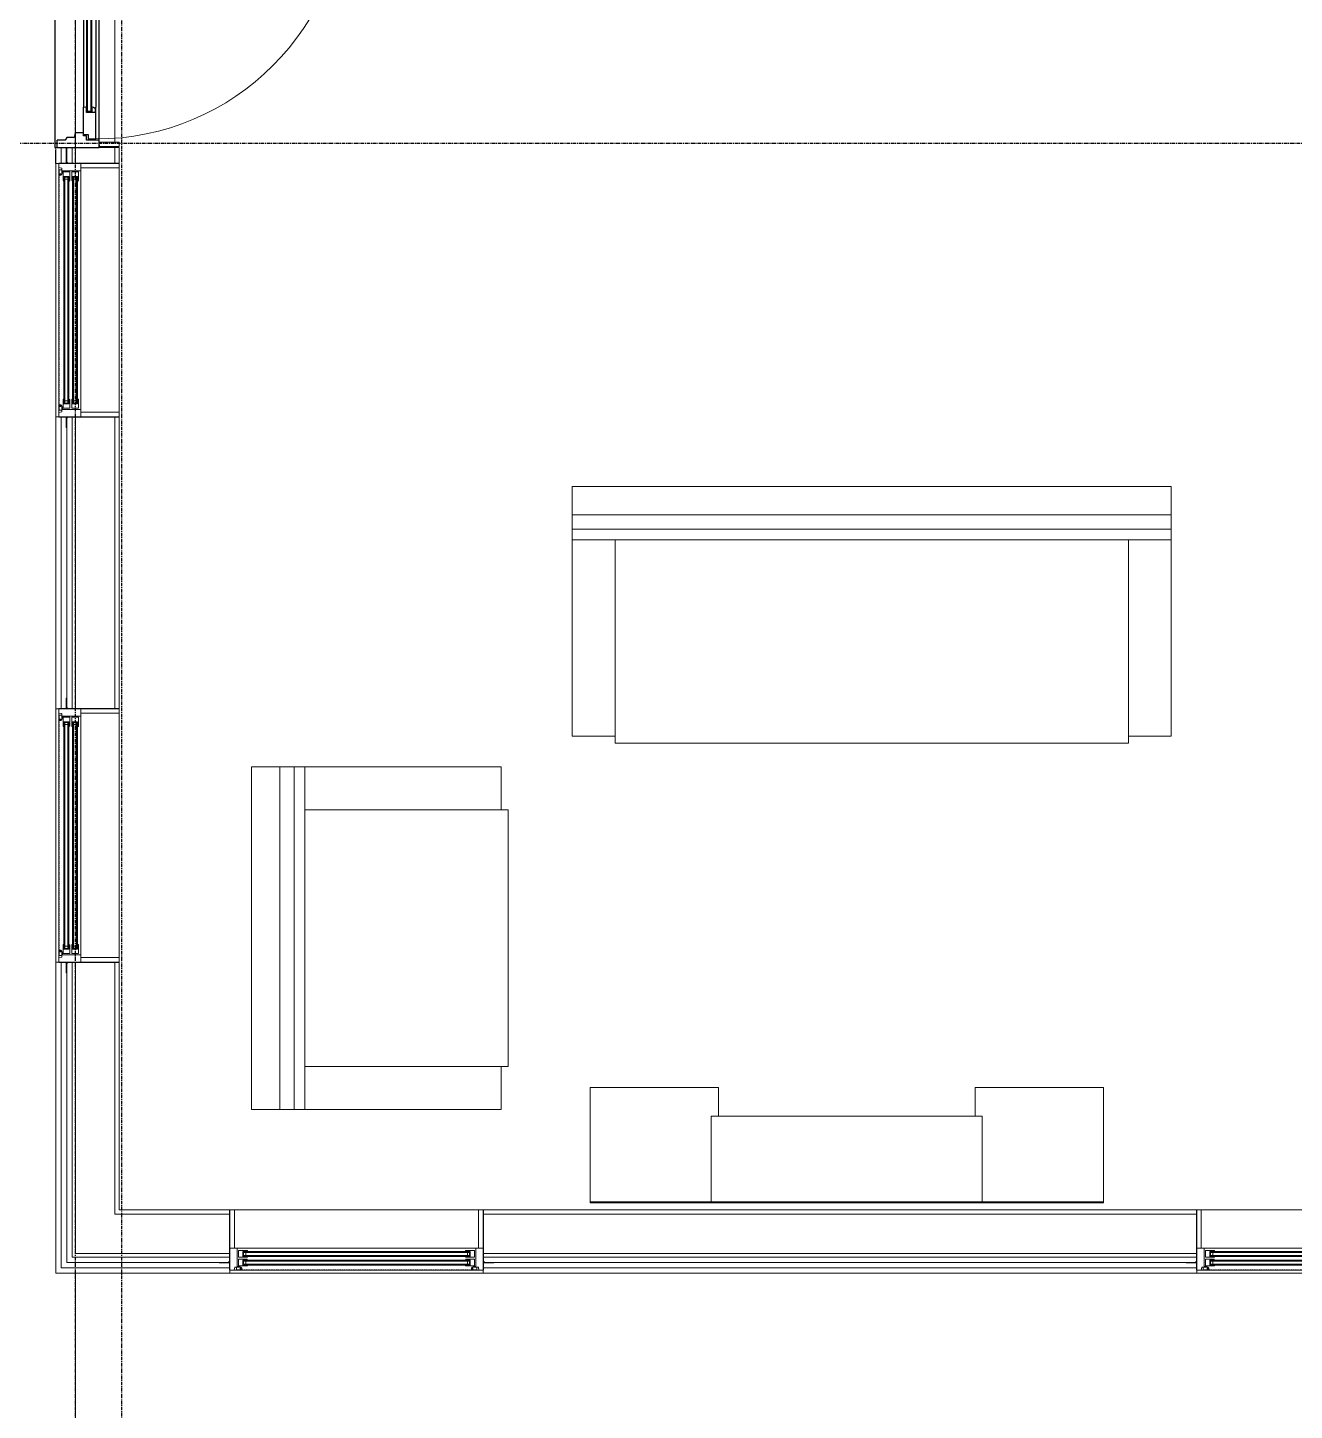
# Model space of a CAD drawing. Header units: inches. Extents: x -4093 to -1777, y 9773 to 12264.
# Drawn here: x -3836 to -3658.4, y 9989.6 to 10183.4 of the extents above; entities that cross this region are included whole.
import ezdxf

# ---------------------------------------------------------------- set-up
doc = ezdxf.new("R2010")
doc.units = ezdxf.units.IN
doc.header["$MEASUREMENT"] = 0
doc.linetypes.add('Dash', pattern=[0.25, 0.125, -0.125])
doc.linetypes.add('Grid Line 1_2_', pattern=[0.875, 0.5, -0.125, 0.125, -0.125])
for name, color, linetype, lineweight in [('0-1', 7, 'Continuous', 5), ('0-2', 7, 'Continuous', 9), ('A-DETL-GENF', 92, 'Continuous', 18), ('A-DETL-GENF-HDLN', 1, 'Dash', 9), ('A-DOOR-4', 31, 'Continuous', 9), ('A-DOOR-5', 31, 'Continuous', 30), ('A-DOOR-FRAM', 31, 'Continuous', 30), ('A-DOOR-FRAM-2', 31, 'Continuous', 9), ('A-DOOR-GLAZ', 31, 'Continuous', 9), ('A-FLOR-1', 7, 'Continuous', 9), ('A-FLOR-2', 192, 'Continuous', 9), ('A-GLAZ', 151, 'Continuous', 18), ('A-GLAZ-1', 151, 'Continuous', 9), ('A-GLAZ-2', 151, 'Continuous', 30), ('A-WALL', 113, 'Continuous', 18), ('A-WALL-3', 113, 'Continuous', 9), ('I-FURN', 30, 'Continuous', 9), ('I-FURN-1', 7, 'Continuous', 9), ('S-GRID-1', 1, 'Grid Line 1_2_', 30)]:
    doc.layers.add(name, color=color, linetype=linetype, lineweight=lineweight)

# ---------------------------------------------------------------- blocks, each defined once
blk = doc.blocks.new('Entertainment_Center_14771 - Entertainment_Center_14771-3403083-BACKGROUND - 1ST FLOOR')
at = {"layer": 'I-FURN-1'}
for p, q in [((-18, 10), (-36, 10)), ((-36, 10), (-36, -6)), ((-34.85, 10.03), (-35.34, 10.03)), ((-35.34, 10.03), (-35.34, 10)), ((-34.85, 10), (-34.85, 10.03)), ((-18.66, 10.03), (-19.66, 10.03)), ((-19.66, 10.03), (-19.66, 10)), ((-18.66, 10), (-18.66, 10.03)), ((-18, 6), (-18, 10)), ((36, 10), (18, 10)), ((18, 10), (18, 6)), ((18.66, 10.03), (18.66, 10)), ((19.66, 10.03), (18.66, 10.03)), ((19.66, 10), (19.66, 10.03)), ((35.34, 10.03), (34.85, 10.03)), ((34.85, 10.03), (34.85, 10)), ((35.34, 10), (35.34, 10.03)), ((36, -6), (36, 10)), ((19, 6), (-19, 6)), ((-19, 6), (-19, -6)), ((19, -6), (19, 6)), ((-36, -6), (-19, -6)), ((-36, -6.13), (-36, -6)), ((-36, -6), (-19, -6)), ((-19, -6.13), (-36, -6.13)), ((-19, -6), (19, -6)), ((-19, -6.13), (-19, -6)), ((-19, -6), (19, -6)), ((19, -6.13), (-19, -6.13)), ((19, -6), (36, -6)), ((19, -6), (19, -6.13)), ((19, -6), (36, -6)), ((36, -6.13), (19, -6.13)), ((36, -6.13), (36, -6))]:
    blk.add_line(p, q, dxfattribs=at)
blk = doc.blocks.new('Couch-Both_Arms-Generic - 1-1372852-BACKGROUND - 1ST FLOOR')
at = {"layer": 'I-FURN'}
for p, q in [((-42, 17.5), (-36, 17.5)), ((-42, -10), (-42, 17.5)), ((-36, 18.5), (36, 18.5)), ((-36, 17.5), (-36, 18.5)), ((-36, 17.5), (-36, -10)), ((36, 18.5), (36, 17.5)), ((36, 17.5), (42, 17.5)), ((36, -10), (36, 17.5)), ((42, 17.5), (42, -10)), ((-42, -10), (42, -10)), ((-42, -13.5), (-42, -10)), ((-42, -11.5), (42, -11.5)), ((42, -10), (42, -13.5)), ((-42, -13.5), (42, -13.5)), ((42, -13.5), (-42, -13.5))]:
    blk.add_line(p, q, dxfattribs=at)
at = {"layer": 'I-FURN-1'}
for p, q in [((-42, -17.5), (-42, -13.5)), ((42, -13.5), (42, -17.5)), ((42, -17.5), (-42, -17.5))]:
    blk.add_line(p, q, dxfattribs=at)
blk = doc.blocks.new('Couch-Both_Arms-Generic - 2-1352635-BACKGROUND - 1ST FLOOR')
at = {"layer": 'I-FURN'}
for p, q in [((-24, 13.5), (24, 13.5)), ((24, 13.5), (-24, 13.5)), ((-24, 13.5), (-24, 10)), ((24, 10), (24, 13.5)), ((-24, 11.5), (24, 11.5)), ((-24, 10), (-24, -17.5)), ((-24, 10), (24, 10)), ((-18, -17.5), (-18, 10)), ((18, 10), (18, -17.5)), ((24, -17.5), (24, 10)), ((-24, -17.5), (-18, -17.5)), ((-18, -17.5), (-18, -18.5)), ((-18, -18.5), (18, -18.5)), ((18, -18.5), (18, -17.5)), ((18, -17.5), (24, -17.5))]:
    blk.add_line(p, q, dxfattribs=at)
at = {"layer": 'I-FURN-1'}
for p, q in [((24, 17.5), (-24, 17.5)), ((-24, 17.5), (-24, 13.5)), ((24, 13.5), (24, 17.5))]:
    blk.add_line(p, q, dxfattribs=at)
blk = doc.blocks.new('CTR - 1st Phase - Unit Layouts_rvt-1-BACKGROUND - 1ST FLOOR')
at = {"layer": 'A-FLOR-1'}
for p, q in [((-3823.82, 10203.39), (-3823.82, 10167.39)), ((-3823.82, 10166.76), (-3823.82, 10166.64))]:
    blk.add_line(p, q, dxfattribs=at)
at = {"layer": '0-2'}
for name, p, rotation in [('Couch-Both_Arms-Generic - 1-1372852-BACKGROUND - 1ST FLOOR', (-3717.66, 10101.61), 180), ('Couch-Both_Arms-Generic - 2-1352635-BACKGROUND - 1ST FLOOR', (-3787.16, 10055.79), 89.99999999996959)]:
    blk.add_blockref(name, p, dxfattribs=dict(at, rotation=rotation))
blk.add_blockref('Entertainment_Center_14771 - Entertainment_Center_14771-3403083-BACKGROUND - 1ST FLOOR', (-3721.17, 10024.84), dxfattribs=at)
blk = doc.blocks.new('CTR - 1st Phase - Structure_rvt-1-BACKGROUND - 1ST FLOOR')
at = {"layer": 'S-GRID-1'}
for p, q in [((-3829.32, 9772.61), (-3829.32, 12247.5)), ((-3822.82, 9772.61), (-3822.82, 12247.5)), ((-1777.25, 10167.19), (-4076.95, 10167.19))]:
    blk.add_line(p, q, dxfattribs=at)
blk = doc.blocks.new('Bayer Built Door - VISTAGRANDE FLUSH _LH_ - 37-1_2__ x 81-3_4__ - 1ST FLOOR-V92-BACKGROUND - 1ST FLOOR')
at = {"layer": 'A-DOOR-4'}
blk.add_line((17.56, -1.16), (17.56, -36.28), dxfattribs=at)
blk.add_arc((17.56, -1.16), 35.13, 180, 270, dxfattribs=at)
at = {"layer": 'A-DOOR-5'}
for p, q in [((-16.95, 0.56), (-16.95, -0.08)), ((-16.95, 0.56), (-13.13, 0.56)), ((-13.87, 0.16), (-13.13, 0.16)), ((-13.87, -1.16), (-13.87, 0.16)), ((-13.13, 0.25), (-13.16, 0.56)), ((13.12, 0.56), (-13.13, 0.56)), ((-13.13, 0.16), (-13.13, 0.25)), ((13.12, 0.25), (13.16, 0.56)), ((13.12, 0.16), (13.12, 0.25)), ((13.87, 0.16), (13.12, 0.16)), ((16.95, 0.56), (13.12, 0.56)), ((13.87, -1.16), (13.87, 0.16)), ((16.95, 0.56), (16.95, -0.08)), ((-16.95, -0.08), (-17.56, -0.09)), ((-17.56, -0.09), (-17.56, -1.16)), ((-17.56, -1.16), (-13.13, -1.16)), ((-13.13, -0.59), (-13.87, -0.59)), ((-13.87, -1.09), (-13.36, -1.09)), ((-13.87, -1.16), (-13.87, -1.09)), ((-13.36, -1.09), (-13.16, -0.84)), ((-13.16, -0.84), (-13.13, -0.66)), ((13.12, -1.16), (-13.13, -1.16)), ((-13.13, -0.66), (-13.13, -0.59)), ((13.12, -0.59), (13.87, -0.59)), ((13.12, -0.66), (13.12, -0.59)), ((13.16, -0.84), (13.12, -0.66)), ((17.56, -1.16), (13.12, -1.16)), ((13.36, -1.09), (13.16, -0.84)), ((13.87, -1.09), (13.36, -1.09)), ((13.87, -1.16), (13.87, -1.09)), ((16.95, -0.08), (17.56, -0.09)), ((17.56, -0.09), (17.56, -1.16))]:
    blk.add_line(p, q, dxfattribs=at)
at = {"layer": 'A-DOOR-FRAM'}
for p, q in [((18.75, 4.59), (-18.75, 4.59)), ((-18.75, 4.59), (-18.75, 4.44)), ((-18.75, 4.25), (-18.75, -1.63)), ((-18.75, 4.25), (-17.72, 4.25)), ((-17.72, 3.13), (-17.72, 4.25)), ((17.72, 3.13), (17.72, 4.25)), ((18.75, 4.25), (17.72, 4.25)), ((18.75, 4.44), (18.75, 4.59)), ((18.75, 4.25), (18.75, -1.63)), ((-20.38, 2.94), (-18.75, 2.94)), ((-17.38, 2.89), (-17.72, 3.13)), ((-17.38, 1.89), (-17.38, 2.89)), ((17.38, 2.89), (17.72, 3.13)), ((17.38, 1.89), (17.38, 2.89)), ((20.37, 2.94), (18.75, 2.94)), ((-17.72, 0.16), (-17.14, 0.16)), ((-17.72, -1.63), (-17.72, 0.16)), ((-16.69, 1.73), (-17.38, 1.89)), ((-17.14, 0.16), (-17.14, 0.59)), ((-17.14, 0.59), (-16.69, 0.59)), ((-16.69, 0.59), (-16.69, 1.73)), ((16.69, 1.73), (17.38, 1.89)), ((16.69, 0.59), (16.69, 1.73)), ((17.14, 0.59), (16.69, 0.59)), ((17.14, 0.16), (17.14, 0.59)), ((17.72, 0.16), (17.14, 0.16)), ((17.72, -1.63), (17.72, 0.16)), ((-18.75, -1.63), (-18.63, -1.63)), ((-18.37, -1.63), (-18.75, -1.63)), ((-18.75, -1.63), (-17.72, -1.63)), ((-18, -1.63), (18, -1.63)), ((18.75, -1.63), (17.72, -1.63)), ((18.62, -1.63), (18.75, -1.63))]:
    blk.add_line(p, q, dxfattribs=at)
at = {"layer": 'A-DOOR-FRAM-2'}
for p, q in [((-18, -1.63), (-18.63, -1.63)), ((-18.63, -1.63), (-18.63, -4.44)), ((-18, -4.44), (-18, -1.63)), ((18.62, -1.63), (18, -1.63)), ((18, -1.63), (18, -4.44)), ((18.62, -4.44), (18.62, -1.63)), ((-18.63, -4.44), (-18, -4.44)), ((18, -4.44), (18.62, -4.44))]:
    blk.add_line(p, q, dxfattribs=at)
at = {"layer": 'A-DOOR-GLAZ'}
for p, q in [((13.12, 0.16), (-13.13, 0.16)), ((-13.13, 0), (-13.87, 0)), ((-13.87, -0.44), (-13.13, -0.44)), ((-13.66, 0), (-13.66, -0.44)), ((13.12, 0), (-13.13, 0)), ((13.12, -0.44), (-13.13, -0.44)), ((13.12, -0.59), (-13.13, -0.59)), ((13.12, 0), (13.87, 0)), ((13.87, -0.44), (13.12, -0.44)), ((13.66, 0), (13.66, -0.44))]:
    blk.add_line(p, q, dxfattribs=at)
blk = doc.blocks.new('Window-Double_Hung-Marvin-Essential - 1-WIDE _TEMP ALL_ ESDH3066-3454274-BACKGROUND - 1ST FLOOR')
at = {"layer": 'A-DETL-GENF'}
for p, q in [((-17.75, 4.03), (-17.16, 4.03)), ((-17.75, 4.03), (-17.75, 0.94)), ((-17.08, 3.62), (-17.16, 4.03)), ((-16.85, 4), (-16.85, 3.62)), ((-16.3, 4), (-16.85, 4)), ((-16.3, 3.76), (-16.3, 4)), ((-16.18, 3.97), (-16.1, 3.97)), ((-16.18, 3.97), (-16.18, 3.76)), ((-16.1, 3.72), (-16.1, 3.97)), ((16.18, 3.97), (16.1, 3.97)), ((16.1, 3.72), (16.1, 3.97)), ((16.18, 3.97), (16.18, 3.76)), ((16.3, 3.76), (16.3, 4)), ((16.3, 4), (16.85, 4)), ((16.85, 4), (16.85, 3.62)), ((17.08, 3.62), (17.16, 4.03)), ((17.75, 4.03), (17.16, 4.03)), ((17.75, 4.03), (17.75, 0.94)), ((-19.25, 2.98), (-19.25, 2.94)), ((-17.75, 2.98), (-19.25, 2.98)), ((-19.25, 2.94), (-17.9, 2.94)), ((-17.9, 2.94), (-17.9, 2.83)), ((-17.9, 2.83), (-17.75, 2.83)), ((-17.08, 3.62), (-16.19, 3.62)), ((-16.38, 3.52), (-16.72, 3.52)), ((-16.72, 3.52), (-16.72, 0.94)), ((-15.34, 3.44), (-16.56, 3.44)), ((-16.56, 2.5), (-16.56, 3.44)), ((-16.56, 2.5), (-15.34, 2.5)), ((-15.34, 2.22), (-16.56, 2.22)), ((-16.56, 1.28), (-16.56, 2.22)), ((-16.38, 3.62), (-16.38, 3.52)), ((-16.18, 3.76), (-16.3, 3.76)), ((-16.19, 3.72), (-16.1, 3.72)), ((-16.19, 3.62), (-16.19, 3.72)), ((-15.94, 2.62), (-15.94, 3.34)), ((-15.94, 3.34), (-15.28, 3.34)), ((-15.28, 2.62), (-15.94, 2.62)), ((-15.94, 1.4), (-15.94, 2.12)), ((-15.94, 2.12), (-15.28, 2.12)), ((15.84, 3.32), (-15.84, 3.32)), ((-15.84, 2.63), (-15.84, 3.32)), ((15.84, 3.2), (-15.84, 3.2)), ((15.84, 2.76), (-15.84, 2.76)), ((15.84, 2.63), (-15.84, 2.63)), ((15.84, 2.1), (-15.84, 2.1)), ((-15.84, 1.41), (-15.84, 2.1)), ((15.84, 1.98), (-15.84, 1.98)), ((-15.54, 2.76), (-15.54, 3.2)), ((-15.54, 1.54), (-15.54, 1.98)), ((-15.34, 3.44), (-15.28, 3.38)), ((-15.34, 2.5), (-15.28, 2.56)), ((-15.34, 2.22), (-15.28, 2.16)), ((-15.28, 3.34), (-15.28, 3.38)), ((-15.28, 2.56), (-15.28, 2.62)), ((-15.28, 2.12), (-15.28, 2.16)), ((15.34, 3.44), (15.28, 3.38)), ((15.28, 3.34), (15.28, 3.38)), ((15.94, 3.34), (15.28, 3.34)), ((15.28, 2.56), (15.28, 2.62)), ((15.28, 2.62), (15.94, 2.62)), ((15.34, 2.5), (15.28, 2.56)), ((15.34, 2.22), (15.28, 2.16)), ((15.28, 2.12), (15.28, 2.16)), ((15.94, 2.12), (15.28, 2.12)), ((15.34, 3.44), (16.56, 3.44)), ((16.56, 2.5), (15.34, 2.5)), ((15.34, 2.22), (16.56, 2.22)), ((15.54, 2.76), (15.54, 3.2)), ((15.54, 1.54), (15.54, 1.98)), ((15.84, 2.63), (15.84, 3.32)), ((15.84, 1.41), (15.84, 2.1)), ((15.94, 2.62), (15.94, 3.34)), ((15.94, 1.4), (15.94, 2.12)), ((16.19, 3.72), (16.1, 3.72)), ((16.18, 3.76), (16.3, 3.76)), ((16.19, 3.62), (16.19, 3.72)), ((17.08, 3.62), (16.19, 3.62)), ((16.38, 3.62), (16.38, 3.52)), ((16.38, 3.52), (16.72, 3.52)), ((16.56, 2.5), (16.56, 3.44)), ((16.56, 1.28), (16.56, 2.22)), ((16.72, 3.52), (16.72, 0.94)), ((17.75, 2.98), (19.25, 2.98)), ((17.9, 2.83), (17.75, 2.83)), ((17.9, 2.94), (17.9, 2.83)), ((19.25, 2.94), (17.9, 2.94)), ((19.25, 2.98), (19.25, 2.94)), ((-16.72, 0.94), (-17.75, 0.94)), ((-16.56, 1.28), (-15.34, 1.28)), ((-15.28, 1.4), (-15.94, 1.4)), ((15.84, 1.54), (-15.84, 1.54)), ((15.84, 1.41), (-15.84, 1.41)), ((-15.34, 1.28), (-15.28, 1.34)), ((-15.28, 1.34), (-15.28, 1.4)), ((15.28, 1.34), (15.28, 1.4)), ((15.28, 1.4), (15.94, 1.4)), ((15.34, 1.28), (15.28, 1.34)), ((16.56, 1.28), (15.34, 1.28)), ((16.72, 0.94), (17.75, 0.94))]:
    blk.add_line(p, q, dxfattribs=at)
at = {"layer": 'A-DETL-GENF-HDLN'}
blk.add_line((16.1, 3.97), (-16.5, 3.97), dxfattribs=at)
at = {"layer": 'A-GLAZ'}
for p, q in [((-17.13, 0.91), (-17.13, -4.44)), ((17.12, -4.44), (17.12, 0.91)), ((-17.13, -4.44), (-17.75, -4.44)), ((17.12, -4.44), (17.75, -4.44))]:
    blk.add_line(p, q, dxfattribs=at)
at = {"layer": 'A-GLAZ-1'}
for p, q in [((17.75, 4.03), (-17.75, 4.03)), ((19.62, 4.5), (17.75, 4.5)), ((17.75, 4.5), (17.75, 4.44)), ((17.75, 4.44), (19.62, 4.44)), ((19.62, 4.44), (19.62, 4.5)), ((-17.75, 0.94), (17.75, 0.94)), ((-17.75, -4.44), (17.75, -4.44))]:
    blk.add_line(p, q, dxfattribs=at)
at = {"layer": 'A-GLAZ-2'}
for p, q in [((-17.75, 4.03), (-17.75, 0.94)), ((17.75, 0.94), (17.75, 4.03)), ((-17.75, 0.91), (-17.75, -4.44)), ((17.75, -4.44), (17.75, 0.91))]:
    blk.add_line(p, q, dxfattribs=at)
blk = doc.blocks.new('Window-Double_Hung-Marvin-Essential - 1-WIDE _TEMP LOWER_ ESDH3066-3454273-BACKGROUND - 1ST FLOOR')
at = {"layer": 'A-DETL-GENF'}
for p, q in [((-16.72, -0.94), (-17.75, -0.94)), ((-17.75, -4.03), (-17.75, -0.94)), ((-16.72, -3.52), (-16.72, -0.94)), ((-16.56, -1.28), (-15.34, -1.28)), ((-16.56, -1.28), (-16.56, -2.22)), ((-15.28, -1.4), (-15.94, -1.4)), ((-15.94, -1.4), (-15.94, -2.12)), ((15.84, -1.41), (-15.84, -1.41)), ((-15.84, -1.41), (-15.84, -2.1)), ((15.84, -1.54), (-15.84, -1.54)), ((-15.54, -1.54), (-15.54, -1.98)), ((-15.34, -1.28), (-15.28, -1.34)), ((-15.28, -1.34), (-15.28, -1.4)), ((15.34, -1.28), (15.28, -1.34)), ((15.28, -1.34), (15.28, -1.4)), ((15.28, -1.4), (15.94, -1.4)), ((16.56, -1.28), (15.34, -1.28)), ((15.54, -1.54), (15.54, -1.98)), ((15.84, -1.41), (15.84, -2.1)), ((15.94, -1.4), (15.94, -2.12)), ((16.56, -1.28), (16.56, -2.22)), ((16.72, -3.52), (16.72, -0.94)), ((16.72, -0.94), (17.75, -0.94)), ((17.75, -4.03), (17.75, -0.94)), ((-19.25, -2.98), (-19.25, -2.94)), ((-19.25, -2.94), (-17.9, -2.94)), ((-17.75, -2.98), (-19.25, -2.98)), ((-17.9, -2.94), (-17.9, -2.83)), ((-17.9, -2.83), (-17.75, -2.83)), ((-17.08, -3.62), (-17.16, -4.03)), ((-17.08, -3.62), (-16.19, -3.62)), ((-16.85, -4), (-16.85, -3.62)), ((-16.38, -3.52), (-16.72, -3.52)), ((-15.34, -2.22), (-16.56, -2.22)), ((-16.56, -2.5), (-15.34, -2.5)), ((-16.56, -2.5), (-16.56, -3.44)), ((-15.34, -3.44), (-16.56, -3.44)), ((-16.38, -3.62), (-16.38, -3.52)), ((-16.18, -3.76), (-16.3, -3.76)), ((-16.3, -3.76), (-16.3, -4)), ((-16.19, -3.62), (-16.19, -3.72)), ((-16.19, -3.72), (-16.1, -3.72)), ((-16.18, -3.97), (-16.18, -3.76)), ((-16.1, -3.72), (-16.1, -3.97)), ((-15.94, -2.12), (-15.28, -2.12)), ((-15.28, -2.62), (-15.94, -2.62)), ((-15.94, -2.62), (-15.94, -3.34)), ((-15.94, -3.34), (-15.28, -3.34)), ((15.84, -1.98), (-15.84, -1.98)), ((15.84, -2.1), (-15.84, -2.1)), ((15.84, -2.63), (-15.84, -2.63)), ((-15.84, -2.63), (-15.84, -3.32)), ((15.84, -2.76), (-15.84, -2.76)), ((15.84, -3.2), (-15.84, -3.2)), ((15.84, -3.32), (-15.84, -3.32)), ((-15.54, -2.76), (-15.54, -3.2)), ((-15.34, -2.22), (-15.28, -2.16)), ((-15.34, -2.5), (-15.28, -2.56)), ((-15.34, -3.44), (-15.28, -3.38)), ((-15.28, -2.12), (-15.28, -2.16)), ((-15.28, -2.56), (-15.28, -2.62)), ((-15.28, -3.34), (-15.28, -3.38)), ((15.28, -2.12), (15.28, -2.16)), ((15.94, -2.12), (15.28, -2.12)), ((15.34, -2.22), (15.28, -2.16)), ((15.34, -2.5), (15.28, -2.56)), ((15.28, -2.56), (15.28, -2.62)), ((15.28, -2.62), (15.94, -2.62)), ((15.28, -3.34), (15.28, -3.38)), ((15.94, -3.34), (15.28, -3.34)), ((15.34, -3.44), (15.28, -3.38)), ((15.34, -2.22), (16.56, -2.22)), ((16.56, -2.5), (15.34, -2.5)), ((15.34, -3.44), (16.56, -3.44)), ((15.54, -2.76), (15.54, -3.2)), ((15.84, -2.63), (15.84, -3.32)), ((15.94, -2.62), (15.94, -3.34)), ((16.19, -3.72), (16.1, -3.72)), ((16.1, -3.72), (16.1, -3.97)), ((16.18, -3.97), (16.18, -3.76)), ((16.18, -3.76), (16.3, -3.76)), ((17.08, -3.62), (16.19, -3.62)), ((16.19, -3.62), (16.19, -3.72)), ((16.3, -3.76), (16.3, -4)), ((16.38, -3.62), (16.38, -3.52)), ((16.38, -3.52), (16.72, -3.52)), ((16.56, -2.5), (16.56, -3.44)), ((16.85, -4), (16.85, -3.62)), ((17.08, -3.62), (17.16, -4.03)), ((17.9, -2.83), (17.75, -2.83)), ((17.75, -2.98), (19.25, -2.98)), ((17.9, -2.94), (17.9, -2.83)), ((19.25, -2.94), (17.9, -2.94)), ((19.25, -2.98), (19.25, -2.94)), ((-17.75, -4.03), (-17.16, -4.03)), ((-16.3, -4), (-16.85, -4)), ((-16.18, -3.97), (-16.1, -3.97)), ((16.18, -3.97), (16.1, -3.97)), ((16.3, -4), (16.85, -4)), ((17.75, -4.03), (17.16, -4.03))]:
    blk.add_line(p, q, dxfattribs=at)
at = {"layer": 'A-DETL-GENF-HDLN'}
blk.add_line((16.1, -3.97), (-16.5, -3.97), dxfattribs=at)
at = {"layer": 'A-GLAZ'}
for p, q in [((-17.13, 4.44), (-17.75, 4.44)), ((-17.13, -0.91), (-17.13, 4.44)), ((17.12, 4.44), (17.75, 4.44)), ((17.12, 4.44), (17.12, -0.91))]:
    blk.add_line(p, q, dxfattribs=at)
at = {"layer": 'A-GLAZ-1'}
for p, q in [((-17.75, 4.44), (17.75, 4.44)), ((-17.75, -0.94), (17.75, -0.94)), ((17.75, -4.03), (-17.75, -4.03))]:
    blk.add_line(p, q, dxfattribs=at)
at = {"layer": 'A-GLAZ-2'}
for p, q in [((-17.75, -0.91), (-17.75, 4.44)), ((17.75, 4.44), (17.75, -0.91)), ((-17.75, -4.03), (-17.75, -0.94)), ((17.75, -0.94), (17.75, -4.03))]:
    blk.add_line(p, q, dxfattribs=at)
blk = doc.blocks.new('Window-Double_Hung-Marvin-Essential - 1-WIDE _TEMP LOWER_ ESDH3066-3454275-BACKGROUND - 1ST FLOOR')
at = {"layer": 'A-DETL-GENF'}
for p, q in [((-17.75, 4.03), (-17.16, 4.03)), ((-17.75, 4.03), (-17.75, 0.94)), ((-17.08, 3.62), (-17.16, 4.03)), ((-16.85, 4), (-16.85, 3.62)), ((-16.3, 4), (-16.85, 4)), ((-16.3, 3.76), (-16.3, 4)), ((-16.18, 3.97), (-16.1, 3.97)), ((-16.18, 3.97), (-16.18, 3.76)), ((-16.1, 3.72), (-16.1, 3.97)), ((16.18, 3.97), (16.1, 3.97)), ((16.1, 3.72), (16.1, 3.97)), ((16.18, 3.97), (16.18, 3.76)), ((16.3, 3.76), (16.3, 4)), ((16.3, 4), (16.85, 4)), ((16.85, 4), (16.85, 3.62)), ((17.08, 3.62), (17.16, 4.03)), ((17.75, 4.03), (17.16, 4.03)), ((17.75, 4.03), (17.75, 0.94)), ((-19.25, 2.98), (-19.25, 2.94)), ((-17.75, 2.98), (-19.25, 2.98)), ((-19.25, 2.94), (-17.9, 2.94)), ((-17.9, 2.94), (-17.9, 2.83)), ((-17.9, 2.83), (-17.75, 2.83)), ((-17.08, 3.62), (-16.19, 3.62)), ((-16.38, 3.52), (-16.72, 3.52)), ((-16.72, 3.52), (-16.72, 0.94)), ((-15.34, 3.44), (-16.56, 3.44)), ((-16.56, 2.5), (-16.56, 3.44)), ((-16.56, 2.5), (-15.34, 2.5)), ((-15.34, 2.22), (-16.56, 2.22)), ((-16.56, 1.28), (-16.56, 2.22)), ((-16.38, 3.62), (-16.38, 3.52)), ((-16.18, 3.76), (-16.3, 3.76)), ((-16.19, 3.72), (-16.1, 3.72)), ((-16.19, 3.62), (-16.19, 3.72)), ((-15.94, 2.62), (-15.94, 3.34)), ((-15.94, 3.34), (-15.28, 3.34)), ((-15.28, 2.62), (-15.94, 2.62)), ((-15.94, 1.4), (-15.94, 2.12)), ((-15.94, 2.12), (-15.28, 2.12)), ((15.84, 3.32), (-15.84, 3.32)), ((-15.84, 2.63), (-15.84, 3.32)), ((15.84, 3.2), (-15.84, 3.2)), ((15.84, 2.76), (-15.84, 2.76)), ((15.84, 2.63), (-15.84, 2.63)), ((15.84, 2.1), (-15.84, 2.1)), ((-15.84, 1.41), (-15.84, 2.1)), ((15.84, 1.98), (-15.84, 1.98)), ((-15.54, 2.76), (-15.54, 3.2)), ((-15.54, 1.54), (-15.54, 1.98)), ((-15.34, 3.44), (-15.28, 3.38)), ((-15.34, 2.5), (-15.28, 2.56)), ((-15.34, 2.22), (-15.28, 2.16)), ((-15.28, 3.34), (-15.28, 3.38)), ((-15.28, 2.56), (-15.28, 2.62)), ((-15.28, 2.12), (-15.28, 2.16)), ((15.34, 3.44), (15.28, 3.38)), ((15.28, 3.34), (15.28, 3.38)), ((15.94, 3.34), (15.28, 3.34)), ((15.28, 2.56), (15.28, 2.62)), ((15.28, 2.62), (15.94, 2.62)), ((15.34, 2.5), (15.28, 2.56)), ((15.34, 2.22), (15.28, 2.16)), ((15.28, 2.12), (15.28, 2.16)), ((15.94, 2.12), (15.28, 2.12)), ((15.34, 3.44), (16.56, 3.44)), ((16.56, 2.5), (15.34, 2.5)), ((15.34, 2.22), (16.56, 2.22)), ((15.54, 2.76), (15.54, 3.2)), ((15.54, 1.54), (15.54, 1.98)), ((15.84, 2.63), (15.84, 3.32)), ((15.84, 1.41), (15.84, 2.1)), ((15.94, 2.62), (15.94, 3.34)), ((15.94, 1.4), (15.94, 2.12)), ((16.19, 3.72), (16.1, 3.72)), ((16.18, 3.76), (16.3, 3.76)), ((16.19, 3.62), (16.19, 3.72)), ((17.08, 3.62), (16.19, 3.62)), ((16.38, 3.62), (16.38, 3.52)), ((16.38, 3.52), (16.72, 3.52)), ((16.56, 2.5), (16.56, 3.44)), ((16.56, 1.28), (16.56, 2.22)), ((16.72, 3.52), (16.72, 0.94)), ((17.75, 2.98), (19.25, 2.98)), ((17.9, 2.83), (17.75, 2.83)), ((17.9, 2.94), (17.9, 2.83)), ((19.25, 2.94), (17.9, 2.94)), ((19.25, 2.98), (19.25, 2.94)), ((-16.72, 0.94), (-17.75, 0.94)), ((-16.56, 1.28), (-15.34, 1.28)), ((-15.28, 1.4), (-15.94, 1.4)), ((15.84, 1.54), (-15.84, 1.54)), ((15.84, 1.41), (-15.84, 1.41)), ((-15.34, 1.28), (-15.28, 1.34)), ((-15.28, 1.34), (-15.28, 1.4)), ((15.28, 1.34), (15.28, 1.4)), ((15.28, 1.4), (15.94, 1.4)), ((15.34, 1.28), (15.28, 1.34)), ((16.56, 1.28), (15.34, 1.28)), ((16.72, 0.94), (17.75, 0.94))]:
    blk.add_line(p, q, dxfattribs=at)
at = {"layer": 'A-DETL-GENF-HDLN'}
blk.add_line((16.1, 3.97), (-16.5, 3.97), dxfattribs=at)
at = {"layer": 'A-GLAZ'}
for p, q in [((-17.13, 0.91), (-17.13, -4.44)), ((17.12, -4.44), (17.12, 0.91)), ((-17.13, -4.44), (-17.75, -4.44)), ((17.12, -4.44), (17.75, -4.44))]:
    blk.add_line(p, q, dxfattribs=at)
at = {"layer": 'A-GLAZ-1'}
for p, q in [((17.75, 4.03), (-17.75, 4.03)), ((-17.75, 0.94), (17.75, 0.94)), ((-17.75, -4.44), (17.75, -4.44))]:
    blk.add_line(p, q, dxfattribs=at)
at = {"layer": 'A-GLAZ-2'}
for p, q in [((-17.75, 4.03), (-17.75, 0.94)), ((17.75, 0.94), (17.75, 4.03)), ((-17.75, 0.91), (-17.75, -4.44)), ((17.75, -4.44), (17.75, 0.91))]:
    blk.add_line(p, q, dxfattribs=at)
blk = doc.blocks.new('Window-Double_Hung-Marvin-Essential - 2-WIDE _TEMP ALL LOW_ ESDH3066-3454284-BACKGROUND - 1ST FLOOR')
at = {"layer": 'A-DETL-GENF'}
for p, q in [((-16.72, -0.94), (-17.75, -0.94)), ((-17.75, -4.03), (-17.75, -0.94)), ((-16.72, -3.52), (-16.72, -0.94)), ((-16.56, -1.28), (-15.34, -1.28)), ((-16.56, -1.28), (-16.56, -2.22)), ((-15.28, -1.4), (-15.94, -1.4)), ((-15.94, -1.4), (-15.94, -2.12)), ((15.84, -1.41), (-15.84, -1.41)), ((-15.84, -1.41), (-15.84, -2.1)), ((15.84, -1.54), (-15.84, -1.54)), ((-15.54, -1.54), (-15.54, -1.98)), ((-15.34, -1.28), (-15.28, -1.34)), ((-15.28, -1.34), (-15.28, -1.4)), ((15.34, -1.28), (15.28, -1.34)), ((15.28, -1.34), (15.28, -1.4)), ((15.28, -1.4), (15.94, -1.4)), ((16.56, -1.28), (15.34, -1.28)), ((15.54, -1.54), (15.54, -1.98)), ((15.84, -1.41), (15.84, -2.1)), ((15.94, -1.4), (15.94, -2.12)), ((16.56, -1.28), (16.56, -2.22)), ((16.72, -3.52), (16.72, -0.94)), ((16.72, -0.94), (17.75, -0.94)), ((17.75, -4.03), (17.75, -0.94)), ((-19.25, -2.98), (-19.25, -2.94)), ((-19.25, -2.94), (-17.9, -2.94)), ((-17.75, -2.98), (-19.25, -2.98)), ((-17.9, -2.94), (-17.9, -2.83)), ((-17.9, -2.83), (-17.75, -2.83)), ((-17.08, -3.62), (-17.16, -4.03)), ((-17.08, -3.62), (-16.19, -3.62)), ((-16.85, -4), (-16.85, -3.62)), ((-16.38, -3.52), (-16.72, -3.52)), ((-15.34, -2.22), (-16.56, -2.22)), ((-16.56, -2.5), (-15.34, -2.5)), ((-16.56, -2.5), (-16.56, -3.44)), ((-15.34, -3.44), (-16.56, -3.44)), ((-16.38, -3.62), (-16.38, -3.52)), ((-16.18, -3.76), (-16.3, -3.76)), ((-16.3, -3.76), (-16.3, -4)), ((-16.19, -3.62), (-16.19, -3.72)), ((-16.19, -3.72), (-16.1, -3.72)), ((-16.18, -3.97), (-16.18, -3.76)), ((-16.1, -3.72), (-16.1, -3.97)), ((-15.94, -2.12), (-15.28, -2.12)), ((-15.28, -2.62), (-15.94, -2.62)), ((-15.94, -2.62), (-15.94, -3.34)), ((-15.94, -3.34), (-15.28, -3.34)), ((15.84, -1.98), (-15.84, -1.98)), ((15.84, -2.1), (-15.84, -2.1)), ((15.84, -2.63), (-15.84, -2.63)), ((-15.84, -2.63), (-15.84, -3.32)), ((15.84, -2.76), (-15.84, -2.76)), ((15.84, -3.2), (-15.84, -3.2)), ((15.84, -3.32), (-15.84, -3.32)), ((-15.54, -2.76), (-15.54, -3.2)), ((-15.34, -2.22), (-15.28, -2.16)), ((-15.34, -2.5), (-15.28, -2.56)), ((-15.34, -3.44), (-15.28, -3.38)), ((-15.28, -2.12), (-15.28, -2.16)), ((-15.28, -2.56), (-15.28, -2.62)), ((-15.28, -3.34), (-15.28, -3.38)), ((15.28, -2.12), (15.28, -2.16)), ((15.94, -2.12), (15.28, -2.12)), ((15.34, -2.22), (15.28, -2.16)), ((15.34, -2.5), (15.28, -2.56)), ((15.28, -2.56), (15.28, -2.62)), ((15.28, -2.62), (15.94, -2.62)), ((15.28, -3.34), (15.28, -3.38)), ((15.94, -3.34), (15.28, -3.34)), ((15.34, -3.44), (15.28, -3.38)), ((15.34, -2.22), (16.56, -2.22)), ((16.56, -2.5), (15.34, -2.5)), ((15.34, -3.44), (16.56, -3.44)), ((15.54, -2.76), (15.54, -3.2)), ((15.84, -2.63), (15.84, -3.32)), ((15.94, -2.62), (15.94, -3.34)), ((16.19, -3.72), (16.1, -3.72)), ((16.1, -3.72), (16.1, -3.97)), ((16.18, -3.97), (16.18, -3.76)), ((16.18, -3.76), (16.3, -3.76)), ((17.08, -3.62), (16.19, -3.62)), ((16.19, -3.62), (16.19, -3.72)), ((16.3, -3.76), (16.3, -4)), ((16.38, -3.62), (16.38, -3.52)), ((16.38, -3.52), (16.72, -3.52)), ((16.56, -2.5), (16.56, -3.44)), ((16.85, -4), (16.85, -3.62)), ((17.08, -3.62), (17.16, -4.03)), ((17.9, -2.83), (17.75, -2.83)), ((17.75, -2.98), (19.25, -2.98)), ((17.9, -2.94), (17.9, -2.83)), ((19.25, -2.94), (17.9, -2.94)), ((19.25, -2.98), (19.25, -2.94)), ((-17.75, -4.03), (-17.16, -4.03)), ((-16.3, -4), (-16.85, -4)), ((-16.18, -3.97), (-16.1, -3.97)), ((16.18, -3.97), (16.1, -3.97)), ((16.3, -4), (16.85, -4)), ((17.75, -4.03), (17.16, -4.03))]:
    blk.add_line(p, q, dxfattribs=at)
at = {"layer": 'A-DETL-GENF-HDLN'}
blk.add_line((16.1, -3.97), (-16.5, -3.97), dxfattribs=at)
at = {"layer": 'A-GLAZ'}
for p, q in [((-17.13, 4.44), (-17.75, 4.44)), ((-17.13, -0.91), (-17.13, 4.44)), ((17.12, 4.44), (17.75, 4.44)), ((17.12, 4.44), (17.12, -0.91))]:
    blk.add_line(p, q, dxfattribs=at)
at = {"layer": 'A-GLAZ-1'}
for p, q in [((-17.75, 4.44), (17.75, 4.44)), ((-17.75, -0.94), (17.75, -0.94)), ((17.75, -4.03), (-17.75, -4.03))]:
    blk.add_line(p, q, dxfattribs=at)
at = {"layer": 'A-GLAZ-2'}
for p, q in [((-17.75, -0.91), (-17.75, 4.44)), ((17.75, 4.44), (17.75, -0.91)), ((-17.75, -4.03), (-17.75, -0.94)), ((17.75, -0.94), (17.75, -4.03))]:
    blk.add_line(p, q, dxfattribs=at)

msp = doc.modelspace()

# ---------------------------------------------------------------- linework, layer by layer
at = {"layer": 'A-FLOR-2'}
msp.add_line((-3829.32, 9946.44), (-3829.32, 10008.84), dxfattribs=at)
at = {"layer": 'A-WALL'}
for p, q in [((-3831.32, 10164.39), (-3831.32, 10166.64)), ((-3830.57, 10164.39), (-3830.57, 10166.64)), ((-3829.82, 10164.39), (-3829.82, 10166.64)), ((-3829.32, 10164.39), (-3829.32, 10166.64)), ((-3823.82, 10164.39), (-3823.82, 10166.64)), ((-3831.32, 10087.94), (-3831.32, 10128.89)), ((-3830.57, 10087.94), (-3830.57, 10128.89)), ((-3829.82, 10087.94), (-3829.82, 10128.89)), ((-3829.32, 10087.94), (-3829.32, 10128.89)), ((-3823.82, 10087.94), (-3823.82, 10128.89)), ((-3831.32, 10009.59), (-3831.32, 10052.44)), ((-3830.57, 10010.34), (-3830.57, 10052.44)), ((-3829.82, 10011.09), (-3829.82, 10052.44)), ((-3829.32, 10011.59), (-3829.32, 10052.44)), ((-3823.82, 10017.09), (-3823.82, 10052.44)), ((-3807.67, 10017.09), (-3823.82, 10017.09)), ((-3672.07, 10017.09), (-3772.17, 10017.09)), ((-3807.67, 10011.59), (-3829.32, 10011.59)), ((-3672.07, 10011.59), (-3772.17, 10011.59)), ((-3807.67, 10009.59), (-3831.32, 10009.59)), ((-3807.67, 10010.34), (-3830.57, 10010.34)), ((-3807.67, 10011.09), (-3829.82, 10011.09)), ((-3672.07, 10011.09), (-3772.17, 10011.09)), ((-3672.07, 10010.34), (-3772.17, 10010.34)), ((-3672.07, 10009.59), (-3772.17, 10009.59))]:
    msp.add_line(p, q, dxfattribs=at)
at = {"layer": 'A-WALL-3'}
for p, q in [((-3829.32, 10204.14), (-3829.32, 10166.64)), ((-3832.07, 10166.64), (-3832.07, 10166.26)), ((-3823.2, 10166.64), (-3832.07, 10166.64)), ((-3823.2, 10164.39), (-3823.2, 10166.64)), ((-3832.07, 10164.39), (-3831.67, 10164.39)), ((-3832.07, 10164.39), (-3832.07, 10008.84)), ((-3828.57, 10164.39), (-3828.54, 10164.39)), ((-3831.67, 10128.89), (-3832.07, 10128.89)), ((-3828.54, 10128.89), (-3828.57, 10128.89)), ((-3823.2, 10087.94), (-3823.2, 10128.89)), ((-3832.07, 10087.94), (-3831.67, 10087.94)), ((-3828.57, 10087.94), (-3828.54, 10087.94)), ((-3831.67, 10052.44), (-3832.07, 10052.44)), ((-3828.54, 10052.44), (-3828.57, 10052.44)), ((-3823.2, 10017.71), (-3823.2, 10052.44)), ((-3807.67, 10017.71), (-3823.2, 10017.71)), ((-3672.07, 10017.71), (-3772.17, 10017.71)), ((-3807.67, 10012.34), (-3807.67, 10012.37)), ((-3772.17, 10012.37), (-3772.17, 10012.34)), ((-3672.07, 10012.34), (-3672.07, 10012.37)), ((-3807.67, 10008.84), (-3807.67, 10009.25)), ((-3772.17, 10009.25), (-3772.17, 10008.84)), ((-3672.07, 10008.84), (-3672.07, 10009.25)), ((-3832.07, 10008.84), (-3368.97, 10008.84))]:
    msp.add_line(p, q, dxfattribs=at)

# ---------------------------------------------------------------- block references
at = {"layer": '0-1'}
for name in ['CTR - 1st Phase - Structure_rvt-1-BACKGROUND - 1ST FLOOR', 'CTR - 1st Phase - Unit Layouts_rvt-1-BACKGROUND - 1ST FLOOR']:
    msp.add_blockref(name, (0, 0), dxfattribs=at)
at = {"layer": 'A-DOOR-4', "rotation": 89.99999999999885}
msp.add_blockref('Bayer Built Door - VISTAGRANDE FLUSH _LH_ - 37-1_2__ x 81-3_4__ - 1ST FLOOR-V92-BACKGROUND - 1ST FLOOR', (-3827.64, 10185.39), dxfattribs=at)
at = {"layer": 'A-GLAZ-1', "rotation": 89.99999999999885}
for name, p in [('Window-Double_Hung-Marvin-Essential - 1-WIDE _TEMP ALL_ ESDH3066-3454274-BACKGROUND - 1ST FLOOR', (-3827.64, 10146.64)), ('Window-Double_Hung-Marvin-Essential - 1-WIDE _TEMP LOWER_ ESDH3066-3454275-BACKGROUND - 1ST FLOOR', (-3827.64, 10070.19))]:
    msp.add_blockref(name, p, dxfattribs=at)
at = {"layer": 'A-GLAZ-1'}
for name, p in [('Window-Double_Hung-Marvin-Essential - 1-WIDE _TEMP LOWER_ ESDH3066-3454273-BACKGROUND - 1ST FLOOR', (-3789.92, 10013.28)), ('Window-Double_Hung-Marvin-Essential - 2-WIDE _TEMP ALL LOW_ ESDH3066-3454284-BACKGROUND - 1ST FLOOR', (-3654.32, 10013.28))]:
    msp.add_blockref(name, p, dxfattribs=at)

doc.saveas('drawing.dxf')
